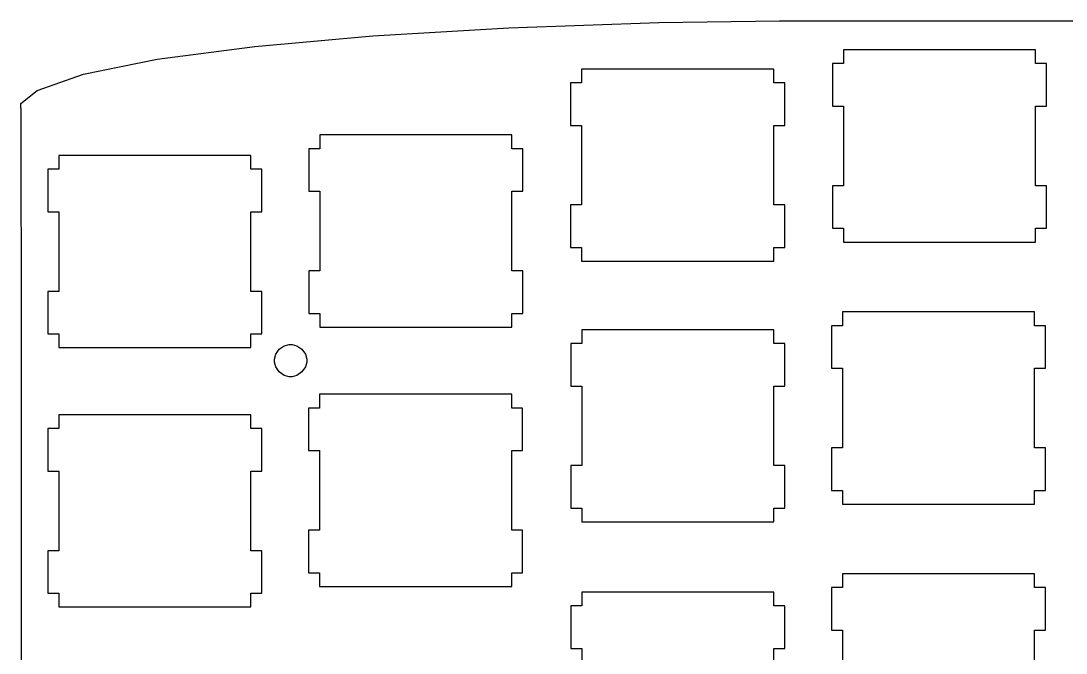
# Model space of a CAD drawing. Extents: x 0.43 to 6.04, y 4.86 to 9.05.
# Drawn here: x 0.427 to 3.425, y 7.235 to 9.049 of the extents above; entities that cross this region are included whole.
import ezdxf

# ---------------------------------------------------------------- set-up
doc = ezdxf.new("R2010")
doc.units = 0
for name, color, linetype in [('Line', 7, 'CONTINUOUS'), ('Shape1000', 7, 'CONTINUOUS'), ('Shape1001', 7, 'CONTINUOUS'), ('Shape1002', 7, 'CONTINUOUS'), ('Shape1003', 7, 'CONTINUOUS'), ('Shape1004', 7, 'CONTINUOUS'), ('Shape1005', 7, 'CONTINUOUS'), ('Shape1006', 7, 'CONTINUOUS'), ('Shape1007', 7, 'CONTINUOUS'), ('Shape1008', 7, 'CONTINUOUS'), ('Shape1009', 7, 'CONTINUOUS'), ('Shape1010', 7, 'CONTINUOUS'), ('Shape180', 7, 'CONTINUOUS'), ('Shape181', 7, 'CONTINUOUS'), ('Shape182', 7, 'CONTINUOUS'), ('Shape183', 7, 'CONTINUOUS'), ('Shape184', 7, 'CONTINUOUS'), ('Shape194', 7, 'CONTINUOUS'), ('Shape195', 7, 'CONTINUOUS'), ('Shape196', 7, 'CONTINUOUS'), ('Shape197', 7, 'CONTINUOUS'), ('Shape198', 7, 'CONTINUOUS'), ('Shape199', 7, 'CONTINUOUS'), ('Shape200', 7, 'CONTINUOUS'), ('Shape201', 7, 'CONTINUOUS'), ('Shape202', 7, 'CONTINUOUS'), ('Shape203', 7, 'CONTINUOUS'), ('Shape204', 7, 'CONTINUOUS'), ('Shape205', 7, 'CONTINUOUS'), ('Shape206', 7, 'CONTINUOUS'), ('Shape207', 7, 'CONTINUOUS'), ('Shape208', 7, 'CONTINUOUS'), ('Shape209', 7, 'CONTINUOUS'), ('Shape210', 7, 'CONTINUOUS'), ('Shape211', 7, 'CONTINUOUS'), ('Shape212', 7, 'CONTINUOUS'), ('Shape213', 7, 'CONTINUOUS'), ('Shape214', 7, 'CONTINUOUS'), ('Shape215', 7, 'CONTINUOUS'), ('Shape216', 7, 'CONTINUOUS'), ('Shape217', 7, 'CONTINUOUS'), ('Shape218', 7, 'CONTINUOUS'), ('Shape219', 7, 'CONTINUOUS'), ('Shape220', 7, 'CONTINUOUS'), ('Shape221', 7, 'CONTINUOUS'), ('Shape222', 7, 'CONTINUOUS'), ('Shape223', 7, 'CONTINUOUS'), ('Shape224', 7, 'CONTINUOUS'), ('Shape225', 7, 'CONTINUOUS'), ('Shape226', 7, 'CONTINUOUS'), ('Shape227', 7, 'CONTINUOUS'), ('Shape228', 7, 'CONTINUOUS'), ('Shape229', 7, 'CONTINUOUS'), ('Shape230', 7, 'CONTINUOUS'), ('Shape231', 7, 'CONTINUOUS'), ('Shape232', 7, 'CONTINUOUS'), ('Shape233', 7, 'CONTINUOUS'), ('Shape234', 7, 'CONTINUOUS'), ('Shape235', 7, 'CONTINUOUS'), ('Shape236', 7, 'CONTINUOUS'), ('Shape237', 7, 'CONTINUOUS'), ('Shape238', 7, 'CONTINUOUS'), ('Shape239', 7, 'CONTINUOUS'), ('Shape260', 7, 'CONTINUOUS'), ('Shape261', 7, 'CONTINUOUS'), ('Shape262', 7, 'CONTINUOUS'), ('Shape263', 7, 'CONTINUOUS'), ('Shape264', 7, 'CONTINUOUS'), ('Shape274', 7, 'CONTINUOUS'), ('Shape275', 7, 'CONTINUOUS'), ('Shape276', 7, 'CONTINUOUS'), ('Shape277', 7, 'CONTINUOUS'), ('Shape278', 7, 'CONTINUOUS'), ('Shape279', 7, 'CONTINUOUS'), ('Shape280', 7, 'CONTINUOUS'), ('Shape281', 7, 'CONTINUOUS'), ('Shape282', 7, 'CONTINUOUS'), ('Shape283', 7, 'CONTINUOUS'), ('Shape284', 7, 'CONTINUOUS'), ('Shape285', 7, 'CONTINUOUS'), ('Shape286', 7, 'CONTINUOUS'), ('Shape287', 7, 'CONTINUOUS'), ('Shape288', 7, 'CONTINUOUS'), ('Shape289', 7, 'CONTINUOUS'), ('Shape290', 7, 'CONTINUOUS'), ('Shape291', 7, 'CONTINUOUS'), ('Shape292', 7, 'CONTINUOUS'), ('Shape293', 7, 'CONTINUOUS'), ('Shape294', 7, 'CONTINUOUS'), ('Shape295', 7, 'CONTINUOUS'), ('Shape296', 7, 'CONTINUOUS'), ('Shape297', 7, 'CONTINUOUS'), ('Shape298', 7, 'CONTINUOUS'), ('Shape299', 7, 'CONTINUOUS'), ('Shape300', 7, 'CONTINUOUS'), ('Shape301', 7, 'CONTINUOUS'), ('Shape302', 7, 'CONTINUOUS'), ('Shape303', 7, 'CONTINUOUS'), ('Shape304', 7, 'CONTINUOUS'), ('Shape305', 7, 'CONTINUOUS'), ('Shape306', 7, 'CONTINUOUS'), ('Shape307', 7, 'CONTINUOUS'), ('Shape308', 7, 'CONTINUOUS'), ('Shape309', 7, 'CONTINUOUS'), ('Shape310', 7, 'CONTINUOUS'), ('Shape311', 7, 'CONTINUOUS'), ('Shape312', 7, 'CONTINUOUS'), ('Shape313', 7, 'CONTINUOUS'), ('Shape314', 7, 'CONTINUOUS'), ('Shape315', 7, 'CONTINUOUS'), ('Shape316', 7, 'CONTINUOUS'), ('Shape317', 7, 'CONTINUOUS'), ('Shape318', 7, 'CONTINUOUS'), ('Shape319', 7, 'CONTINUOUS'), ('Shape360', 7, 'CONTINUOUS'), ('Shape361', 7, 'CONTINUOUS'), ('Shape362', 7, 'CONTINUOUS'), ('Shape363', 7, 'CONTINUOUS'), ('Shape364', 7, 'CONTINUOUS'), ('Shape365', 7, 'CONTINUOUS'), ('Shape366', 7, 'CONTINUOUS'), ('Shape367', 7, 'CONTINUOUS'), ('Shape368', 7, 'CONTINUOUS'), ('Shape369', 7, 'CONTINUOUS'), ('Shape370', 7, 'CONTINUOUS'), ('Shape371', 7, 'CONTINUOUS'), ('Shape372', 7, 'CONTINUOUS'), ('Shape373', 7, 'CONTINUOUS'), ('Shape374', 7, 'CONTINUOUS'), ('Shape375', 7, 'CONTINUOUS'), ('Shape376', 7, 'CONTINUOUS'), ('Shape377', 7, 'CONTINUOUS'), ('Shape378', 7, 'CONTINUOUS'), ('Shape379', 7, 'CONTINUOUS'), ('Shape380', 7, 'CONTINUOUS'), ('Shape381', 7, 'CONTINUOUS'), ('Shape382', 7, 'CONTINUOUS'), ('Shape383', 7, 'CONTINUOUS'), ('Shape384', 7, 'CONTINUOUS'), ('Shape385', 7, 'CONTINUOUS'), ('Shape386', 7, 'CONTINUOUS'), ('Shape387', 7, 'CONTINUOUS'), ('Shape388', 7, 'CONTINUOUS'), ('Shape389', 7, 'CONTINUOUS'), ('Shape390', 7, 'CONTINUOUS'), ('Shape391', 7, 'CONTINUOUS'), ('Shape392', 7, 'CONTINUOUS'), ('Shape393', 7, 'CONTINUOUS'), ('Shape394', 7, 'CONTINUOUS'), ('Shape395', 7, 'CONTINUOUS'), ('Shape396', 7, 'CONTINUOUS'), ('Shape397', 7, 'CONTINUOUS'), ('Shape398', 7, 'CONTINUOUS'), ('Shape399', 7, 'CONTINUOUS'), ('Shape440', 7, 'CONTINUOUS'), ('Shape441', 7, 'CONTINUOUS'), ('Shape442', 7, 'CONTINUOUS'), ('Shape443', 7, 'CONTINUOUS'), ('Shape444', 7, 'CONTINUOUS'), ('Shape445', 7, 'CONTINUOUS'), ('Shape446', 7, 'CONTINUOUS'), ('Shape447', 7, 'CONTINUOUS'), ('Shape448', 7, 'CONTINUOUS'), ('Shape449', 7, 'CONTINUOUS'), ('Shape450', 7, 'CONTINUOUS'), ('Shape451', 7, 'CONTINUOUS'), ('Shape452', 7, 'CONTINUOUS'), ('Shape453', 7, 'CONTINUOUS'), ('Shape454', 7, 'CONTINUOUS'), ('Shape455', 7, 'CONTINUOUS'), ('Shape456', 7, 'CONTINUOUS'), ('Shape457', 7, 'CONTINUOUS'), ('Shape458', 7, 'CONTINUOUS'), ('Shape459', 7, 'CONTINUOUS'), ('Shape460', 7, 'CONTINUOUS'), ('Shape461', 7, 'CONTINUOUS'), ('Shape462', 7, 'CONTINUOUS'), ('Shape463', 7, 'CONTINUOUS'), ('Shape464', 7, 'CONTINUOUS'), ('Shape465', 7, 'CONTINUOUS'), ('Shape466', 7, 'CONTINUOUS'), ('Shape467', 7, 'CONTINUOUS'), ('Shape468', 7, 'CONTINUOUS'), ('Shape469', 7, 'CONTINUOUS'), ('Shape470', 7, 'CONTINUOUS'), ('Shape471', 7, 'CONTINUOUS'), ('Shape472', 7, 'CONTINUOUS'), ('Shape473', 7, 'CONTINUOUS'), ('Shape474', 7, 'CONTINUOUS'), ('Shape475', 7, 'CONTINUOUS'), ('Shape476', 7, 'CONTINUOUS'), ('Shape477', 7, 'CONTINUOUS'), ('Shape478', 7, 'CONTINUOUS'), ('Shape479', 7, 'CONTINUOUS'), ('Shape652', 7, 'CONTINUOUS'), ('Shape653', 7, 'CONTINUOUS'), ('Shape654', 7, 'CONTINUOUS'), ('Shape655', 7, 'CONTINUOUS'), ('Shape656', 7, 'CONTINUOUS'), ('Shape657', 7, 'CONTINUOUS'), ('Shape658', 7, 'CONTINUOUS'), ('Shape659', 7, 'CONTINUOUS'), ('Shape660', 7, 'CONTINUOUS'), ('Shape661', 7, 'CONTINUOUS'), ('Shape662', 7, 'CONTINUOUS'), ('Shape663', 7, 'CONTINUOUS'), ('Shape664', 7, 'CONTINUOUS'), ('Shape665', 7, 'CONTINUOUS'), ('Shape666', 7, 'CONTINUOUS'), ('Shape667', 7, 'CONTINUOUS'), ('Shape668', 7, 'CONTINUOUS'), ('Shape669', 7, 'CONTINUOUS'), ('Shape670', 7, 'CONTINUOUS'), ('Shape671', 7, 'CONTINUOUS'), ('Shape672', 7, 'CONTINUOUS'), ('Shape673', 7, 'CONTINUOUS'), ('Shape674', 7, 'CONTINUOUS'), ('Shape675', 7, 'CONTINUOUS'), ('Shape743', 7, 'CONTINUOUS')]:
    doc.layers.add(name, color=color, linetype=linetype)

msp = doc.modelspace()

# ---------------------------------------------------------------- linework, layer by layer
at = {"layer": 'Line'}
msp.add_line((0.426812, 8.79937), (0.427843, 8.118), dxfattribs=at)
at = {"layer": 'Shape1000'}
msp.add_line((0.426812, 8.79937), (0.426812, 8.81201), dxfattribs=at)
at = {"layer": 'Shape1001'}
msp.add_line((0.426812, 8.81201), (0.473307, 8.84983), dxfattribs=at)
at = {"layer": 'Shape1002'}
msp.add_line((0.473307, 8.84983), (0.606717, 8.89675), dxfattribs=at)
at = {"layer": 'Shape1003'}
msp.add_line((0.606717, 8.89675), (0.817925, 8.93924), dxfattribs=at)
at = {"layer": 'Shape1004'}
msp.add_line((0.817925, 8.93924), (1.09766, 8.97624), dxfattribs=at)
at = {"layer": 'Shape1005'}
msp.add_line((1.09766, 8.97624), (1.43674, 9.00672), dxfattribs=at)
at = {"layer": 'Shape1006'}
msp.add_line((1.43674, 9.00672), (1.82601, 9.02979), dxfattribs=at)
at = {"layer": 'Shape1007'}
msp.add_line((1.82601, 9.02979), (2.25635, 9.04432), dxfattribs=at)
at = {"layer": 'Shape1008'}
msp.add_line((2.25635, 9.04432), (2.60297, 9.04937), dxfattribs=at)
at = {"layer": 'Shape1009'}
msp.add_line((2.60297, 9.04937), (2.71853, 9.04937), dxfattribs=at)
at = {"layer": 'Shape1010'}
msp.add_line((0.427843, 8.118), (0.427843, 6.4669), dxfattribs=at)
at = {"layer": 'Shape180'}
msp.add_line((2.78347, 7.46268), (2.78347, 7.42329), dxfattribs=at)
at = {"layer": 'Shape181'}
msp.add_line((2.78347, 7.42329), (2.75196, 7.42329), dxfattribs=at)
at = {"layer": 'Shape182'}
msp.add_line((2.75196, 7.42329), (2.75196, 7.30126), dxfattribs=at)
at = {"layer": 'Shape183'}
msp.add_line((2.75196, 7.30126), (2.78347, 7.30126), dxfattribs=at)
at = {"layer": 'Shape184'}
msp.add_line((2.78347, 7.30126), (2.78347, 7.07292), dxfattribs=at)
at = {"layer": 'Shape194'}
msp.add_line((3.33464, 7.07292), (3.33464, 7.30126), dxfattribs=at)
at = {"layer": 'Shape195'}
msp.add_line((3.33464, 7.30126), (3.3661, 7.30126), dxfattribs=at)
at = {"layer": 'Shape196'}
msp.add_line((3.3661, 7.30126), (3.3661, 7.42329), dxfattribs=at)
at = {"layer": 'Shape197'}
msp.add_line((3.3661, 7.42329), (3.33464, 7.42329), dxfattribs=at)
at = {"layer": 'Shape198'}
msp.add_line((3.33464, 7.42329), (3.33464, 7.46268), dxfattribs=at)
at = {"layer": 'Shape199'}
msp.add_line((3.33464, 7.46268), (2.78347, 7.46268), dxfattribs=at)
at = {"layer": 'Shape200'}
msp.add_line((2.78347, 8.21414), (2.78347, 8.17475), dxfattribs=at)
at = {"layer": 'Shape201'}
msp.add_line((2.78347, 8.17475), (2.75196, 8.17475), dxfattribs=at)
at = {"layer": 'Shape202'}
msp.add_line((2.75196, 8.17475), (2.75196, 8.05274), dxfattribs=at)
at = {"layer": 'Shape203'}
msp.add_line((2.75196, 8.05274), (2.78347, 8.05274), dxfattribs=at)
at = {"layer": 'Shape204'}
msp.add_line((2.78347, 8.05274), (2.78347, 7.82443), dxfattribs=at)
at = {"layer": 'Shape205'}
msp.add_line((2.78347, 7.82443), (2.75196, 7.82443), dxfattribs=at)
at = {"layer": 'Shape206'}
msp.add_line((2.75196, 7.82443), (2.75196, 7.70236), dxfattribs=at)
at = {"layer": 'Shape207'}
msp.add_line((2.75196, 7.70236), (2.78347, 7.70236), dxfattribs=at)
at = {"layer": 'Shape208'}
msp.add_line((2.78347, 7.70236), (2.78347, 7.66297), dxfattribs=at)
at = {"layer": 'Shape209'}
msp.add_line((2.78347, 7.66297), (3.33464, 7.66297), dxfattribs=at)
at = {"layer": 'Shape210'}
msp.add_line((3.33464, 7.66297), (3.33464, 7.70236), dxfattribs=at)
at = {"layer": 'Shape211'}
msp.add_line((3.33464, 7.70236), (3.3661, 7.70236), dxfattribs=at)
at = {"layer": 'Shape212'}
msp.add_line((3.3661, 7.70236), (3.3661, 7.82443), dxfattribs=at)
at = {"layer": 'Shape213'}
msp.add_line((3.3661, 7.82443), (3.33464, 7.82443), dxfattribs=at)
at = {"layer": 'Shape214'}
msp.add_line((3.33464, 7.82443), (3.33464, 8.05274), dxfattribs=at)
at = {"layer": 'Shape215'}
msp.add_line((3.33464, 8.05274), (3.3661, 8.05274), dxfattribs=at)
at = {"layer": 'Shape216'}
msp.add_line((3.3661, 8.05274), (3.3661, 8.17475), dxfattribs=at)
at = {"layer": 'Shape217'}
msp.add_line((3.3661, 8.17475), (3.33464, 8.17475), dxfattribs=at)
at = {"layer": 'Shape218'}
msp.add_line((3.33464, 8.17475), (3.33464, 8.21414), dxfattribs=at)
at = {"layer": 'Shape219'}
msp.add_line((3.33464, 8.21414), (2.78347, 8.21414), dxfattribs=at)
at = {"layer": 'Shape220'}
msp.add_line((2.78629, 8.9661), (2.78629, 8.92671), dxfattribs=at)
at = {"layer": 'Shape221'}
msp.add_line((2.78629, 8.92671), (2.75478, 8.92671), dxfattribs=at)
at = {"layer": 'Shape222'}
msp.add_line((2.75478, 8.92671), (2.75478, 8.80469), dxfattribs=at)
at = {"layer": 'Shape223'}
msp.add_line((2.75478, 8.80469), (2.78629, 8.80469), dxfattribs=at)
at = {"layer": 'Shape224'}
msp.add_line((2.78629, 8.80469), (2.78629, 8.57633), dxfattribs=at)
at = {"layer": 'Shape225'}
msp.add_line((2.78629, 8.57633), (2.75478, 8.57633), dxfattribs=at)
at = {"layer": 'Shape226'}
msp.add_line((2.75478, 8.57633), (2.75478, 8.45426), dxfattribs=at)
at = {"layer": 'Shape227'}
msp.add_line((2.75478, 8.45426), (2.78629, 8.45426), dxfattribs=at)
at = {"layer": 'Shape228'}
msp.add_line((2.78629, 8.45426), (2.78629, 8.41487), dxfattribs=at)
at = {"layer": 'Shape229'}
msp.add_line((2.78629, 8.41487), (3.33746, 8.41487), dxfattribs=at)
at = {"layer": 'Shape230'}
msp.add_line((3.33746, 8.41487), (3.33746, 8.45426), dxfattribs=at)
at = {"layer": 'Shape231'}
msp.add_line((3.33746, 8.45426), (3.36893, 8.45426), dxfattribs=at)
at = {"layer": 'Shape232'}
msp.add_line((3.36893, 8.45426), (3.36893, 8.57633), dxfattribs=at)
at = {"layer": 'Shape233'}
msp.add_line((3.36893, 8.57633), (3.33746, 8.57633), dxfattribs=at)
at = {"layer": 'Shape234'}
msp.add_line((3.33746, 8.57633), (3.33746, 8.80469), dxfattribs=at)
at = {"layer": 'Shape235'}
msp.add_line((3.33746, 8.80469), (3.36893, 8.80469), dxfattribs=at)
at = {"layer": 'Shape236'}
msp.add_line((3.36893, 8.80469), (3.36893, 8.92671), dxfattribs=at)
at = {"layer": 'Shape237'}
msp.add_line((3.36893, 8.92671), (3.33746, 8.92671), dxfattribs=at)
at = {"layer": 'Shape238'}
msp.add_line((3.33746, 8.92671), (3.33746, 8.9661), dxfattribs=at)
at = {"layer": 'Shape239'}
msp.add_line((3.33746, 8.9661), (2.78629, 8.9661), dxfattribs=at)
at = {"layer": 'Shape260'}
msp.add_line((2.03543, 7.4101), (2.03543, 7.37071), dxfattribs=at)
at = {"layer": 'Shape261'}
msp.add_line((2.03543, 7.37071), (2.0039, 7.37071), dxfattribs=at)
at = {"layer": 'Shape262'}
msp.add_line((2.0039, 7.37071), (2.0039, 7.24869), dxfattribs=at)
at = {"layer": 'Shape263'}
msp.add_line((2.0039, 7.24869), (2.03543, 7.24869), dxfattribs=at)
at = {"layer": 'Shape264'}
msp.add_line((2.03543, 7.24869), (2.03543, 7.02035), dxfattribs=at)
at = {"layer": 'Shape274'}
msp.add_line((2.58658, 7.02035), (2.58658, 7.24869), dxfattribs=at)
at = {"layer": 'Shape275'}
msp.add_line((2.58658, 7.24869), (2.61806, 7.24869), dxfattribs=at)
at = {"layer": 'Shape276'}
msp.add_line((2.61806, 7.24869), (2.61806, 7.37071), dxfattribs=at)
at = {"layer": 'Shape277'}
msp.add_line((2.61806, 7.37071), (2.58658, 7.37071), dxfattribs=at)
at = {"layer": 'Shape278'}
msp.add_line((2.58658, 7.37071), (2.58658, 7.4101), dxfattribs=at)
at = {"layer": 'Shape279'}
msp.add_line((2.58658, 7.4101), (2.03543, 7.4101), dxfattribs=at)
at = {"layer": 'Shape280'}
msp.add_line((2.03554, 8.16303), (2.03554, 8.12364), dxfattribs=at)
at = {"layer": 'Shape281'}
msp.add_line((2.03554, 8.12364), (2.00396, 8.12364), dxfattribs=at)
at = {"layer": 'Shape282'}
msp.add_line((2.00396, 8.12364), (2.00396, 8.00163), dxfattribs=at)
at = {"layer": 'Shape283'}
msp.add_line((2.00396, 8.00163), (2.03554, 8.00163), dxfattribs=at)
at = {"layer": 'Shape284'}
msp.add_line((2.03554, 8.00163), (2.03554, 7.77328), dxfattribs=at)
at = {"layer": 'Shape285'}
msp.add_line((2.03554, 7.77328), (2.00396, 7.77328), dxfattribs=at)
at = {"layer": 'Shape286'}
msp.add_line((2.00396, 7.77328), (2.00396, 7.65121), dxfattribs=at)
at = {"layer": 'Shape287'}
msp.add_line((2.00396, 7.65121), (2.03554, 7.65121), dxfattribs=at)
at = {"layer": 'Shape288'}
msp.add_line((2.03554, 7.65121), (2.03554, 7.61182), dxfattribs=at)
at = {"layer": 'Shape289'}
msp.add_line((2.03554, 7.61182), (2.58664, 7.61182), dxfattribs=at)
at = {"layer": 'Shape290'}
msp.add_line((2.58664, 7.61182), (2.58664, 7.65121), dxfattribs=at)
at = {"layer": 'Shape291'}
msp.add_line((2.58664, 7.65121), (2.61817, 7.65121), dxfattribs=at)
at = {"layer": 'Shape292'}
msp.add_line((2.61817, 7.65121), (2.61817, 7.77328), dxfattribs=at)
at = {"layer": 'Shape293'}
msp.add_line((2.61817, 7.77328), (2.58664, 7.77328), dxfattribs=at)
at = {"layer": 'Shape294'}
msp.add_line((2.58664, 7.77328), (2.58664, 8.00163), dxfattribs=at)
at = {"layer": 'Shape295'}
msp.add_line((2.58664, 8.00163), (2.61817, 8.00163), dxfattribs=at)
at = {"layer": 'Shape296'}
msp.add_line((2.61817, 8.00163), (2.61817, 8.12364), dxfattribs=at)
at = {"layer": 'Shape297'}
msp.add_line((2.61817, 8.12364), (2.58664, 8.12364), dxfattribs=at)
at = {"layer": 'Shape298'}
msp.add_line((2.58664, 8.12364), (2.58664, 8.16303), dxfattribs=at)
at = {"layer": 'Shape299'}
msp.add_line((2.58664, 8.16303), (2.03554, 8.16303), dxfattribs=at)
at = {"layer": 'Shape300'}
msp.add_line((2.03526, 8.91108), (2.03526, 8.87169), dxfattribs=at)
at = {"layer": 'Shape301'}
msp.add_line((2.03526, 8.87169), (2.00375, 8.87169), dxfattribs=at)
at = {"layer": 'Shape302'}
msp.add_line((2.00375, 8.87169), (2.00375, 8.74968), dxfattribs=at)
at = {"layer": 'Shape303'}
msp.add_line((2.00375, 8.74968), (2.03526, 8.74968), dxfattribs=at)
at = {"layer": 'Shape304'}
msp.add_line((2.03526, 8.74968), (2.03526, 8.52132), dxfattribs=at)
at = {"layer": 'Shape305'}
msp.add_line((2.03526, 8.52132), (2.00375, 8.52132), dxfattribs=at)
at = {"layer": 'Shape306'}
msp.add_line((2.00375, 8.52132), (2.00375, 8.39925), dxfattribs=at)
at = {"layer": 'Shape307'}
msp.add_line((2.00375, 8.39925), (2.03526, 8.39925), dxfattribs=at)
at = {"layer": 'Shape308'}
msp.add_line((2.03526, 8.39925), (2.03526, 8.35986), dxfattribs=at)
at = {"layer": 'Shape309'}
msp.add_line((2.03526, 8.35986), (2.58643, 8.35986), dxfattribs=at)
at = {"layer": 'Shape310'}
msp.add_line((2.58643, 8.35986), (2.58643, 8.39925), dxfattribs=at)
at = {"layer": 'Shape311'}
msp.add_line((2.58643, 8.39925), (2.61789, 8.39925), dxfattribs=at)
at = {"layer": 'Shape312'}
msp.add_line((2.61789, 8.39925), (2.61789, 8.52132), dxfattribs=at)
at = {"layer": 'Shape313'}
msp.add_line((2.61789, 8.52132), (2.58643, 8.52132), dxfattribs=at)
at = {"layer": 'Shape314'}
msp.add_line((2.58643, 8.52132), (2.58643, 8.74968), dxfattribs=at)
at = {"layer": 'Shape315'}
msp.add_line((2.58643, 8.74968), (2.61789, 8.74968), dxfattribs=at)
at = {"layer": 'Shape316'}
msp.add_line((2.61789, 8.74968), (2.61789, 8.87169), dxfattribs=at)
at = {"layer": 'Shape317'}
msp.add_line((2.61789, 8.87169), (2.58643, 8.87169), dxfattribs=at)
at = {"layer": 'Shape318'}
msp.add_line((2.58643, 8.87169), (2.58643, 8.91108), dxfattribs=at)
at = {"layer": 'Shape319'}
msp.add_line((2.58643, 8.91108), (2.03526, 8.91108), dxfattribs=at)
at = {"layer": 'Shape360'}
msp.add_line((1.28348, 7.97797), (1.28348, 7.93858), dxfattribs=at)
at = {"layer": 'Shape361'}
msp.add_line((1.28348, 7.93858), (1.25195, 7.93858), dxfattribs=at)
at = {"layer": 'Shape362'}
msp.add_line((1.25195, 7.93858), (1.25195, 7.81657), dxfattribs=at)
at = {"layer": 'Shape363'}
msp.add_line((1.25195, 7.81657), (1.28348, 7.81657), dxfattribs=at)
at = {"layer": 'Shape364'}
msp.add_line((1.28348, 7.81657), (1.28348, 7.58822), dxfattribs=at)
at = {"layer": 'Shape365'}
msp.add_line((1.28348, 7.58822), (1.25195, 7.58822), dxfattribs=at)
at = {"layer": 'Shape366'}
msp.add_line((1.25195, 7.58822), (1.25195, 7.46615), dxfattribs=at)
at = {"layer": 'Shape367'}
msp.add_line((1.25195, 7.46615), (1.28348, 7.46615), dxfattribs=at)
at = {"layer": 'Shape368'}
msp.add_line((1.28348, 7.46615), (1.28348, 7.42676), dxfattribs=at)
at = {"layer": 'Shape369'}
msp.add_line((1.28348, 7.42676), (1.83464, 7.42676), dxfattribs=at)
at = {"layer": 'Shape370'}
msp.add_line((1.83464, 7.42676), (1.83464, 7.46615), dxfattribs=at)
at = {"layer": 'Shape371'}
msp.add_line((1.83464, 7.46615), (1.8661, 7.46615), dxfattribs=at)
at = {"layer": 'Shape372'}
msp.add_line((1.8661, 7.46615), (1.8661, 7.58822), dxfattribs=at)
at = {"layer": 'Shape373'}
msp.add_line((1.8661, 7.58822), (1.83464, 7.58822), dxfattribs=at)
at = {"layer": 'Shape374'}
msp.add_line((1.83464, 7.58822), (1.83464, 7.81657), dxfattribs=at)
at = {"layer": 'Shape375'}
msp.add_line((1.83464, 7.81657), (1.8661, 7.81657), dxfattribs=at)
at = {"layer": 'Shape376'}
msp.add_line((1.8661, 7.81657), (1.8661, 7.93858), dxfattribs=at)
at = {"layer": 'Shape377'}
msp.add_line((1.8661, 7.93858), (1.83464, 7.93858), dxfattribs=at)
at = {"layer": 'Shape378'}
msp.add_line((1.83464, 7.93858), (1.83464, 7.97797), dxfattribs=at)
at = {"layer": 'Shape379'}
msp.add_line((1.83464, 7.97797), (1.28348, 7.97797), dxfattribs=at)
at = {"layer": 'Shape380'}
msp.add_line((1.28407, 8.72206), (1.28407, 8.68267), dxfattribs=at)
at = {"layer": 'Shape381'}
msp.add_line((1.28407, 8.68267), (1.25255, 8.68267), dxfattribs=at)
at = {"layer": 'Shape382'}
msp.add_line((1.25255, 8.68267), (1.25255, 8.56065), dxfattribs=at)
at = {"layer": 'Shape383'}
msp.add_line((1.25255, 8.56065), (1.28407, 8.56065), dxfattribs=at)
at = {"layer": 'Shape384'}
msp.add_line((1.28407, 8.56065), (1.28407, 8.33231), dxfattribs=at)
at = {"layer": 'Shape385'}
msp.add_line((1.28407, 8.33231), (1.25255, 8.33231), dxfattribs=at)
at = {"layer": 'Shape386'}
msp.add_line((1.25255, 8.33231), (1.25255, 8.21024), dxfattribs=at)
at = {"layer": 'Shape387'}
msp.add_line((1.25255, 8.21024), (1.28407, 8.21024), dxfattribs=at)
at = {"layer": 'Shape388'}
msp.add_line((1.28407, 8.21024), (1.28407, 8.17085), dxfattribs=at)
at = {"layer": 'Shape389'}
msp.add_line((1.28407, 8.17085), (1.83524, 8.17085), dxfattribs=at)
at = {"layer": 'Shape390'}
msp.add_line((1.83524, 8.17085), (1.83524, 8.21024), dxfattribs=at)
at = {"layer": 'Shape391'}
msp.add_line((1.83524, 8.21024), (1.86669, 8.21024), dxfattribs=at)
at = {"layer": 'Shape392'}
msp.add_line((1.86669, 8.21024), (1.86669, 8.33231), dxfattribs=at)
at = {"layer": 'Shape393'}
msp.add_line((1.86669, 8.33231), (1.83524, 8.33231), dxfattribs=at)
at = {"layer": 'Shape394'}
msp.add_line((1.83524, 8.33231), (1.83524, 8.56065), dxfattribs=at)
at = {"layer": 'Shape395'}
msp.add_line((1.83524, 8.56065), (1.86669, 8.56065), dxfattribs=at)
at = {"layer": 'Shape396'}
msp.add_line((1.86669, 8.56065), (1.86669, 8.68267), dxfattribs=at)
at = {"layer": 'Shape397'}
msp.add_line((1.86669, 8.68267), (1.83524, 8.68267), dxfattribs=at)
at = {"layer": 'Shape398'}
msp.add_line((1.83524, 8.68267), (1.83524, 8.72206), dxfattribs=at)
at = {"layer": 'Shape399'}
msp.add_line((1.83524, 8.72206), (1.28407, 8.72206), dxfattribs=at)
at = {"layer": 'Shape440'}
msp.add_line((0.535536, 7.91889), (0.535536, 7.8795), dxfattribs=at)
at = {"layer": 'Shape441'}
msp.add_line((0.535536, 7.8795), (0.504015, 7.8795), dxfattribs=at)
at = {"layer": 'Shape442'}
msp.add_line((0.504015, 7.8795), (0.504015, 7.75749), dxfattribs=at)
at = {"layer": 'Shape443'}
msp.add_line((0.504015, 7.75749), (0.535536, 7.75749), dxfattribs=at)
at = {"layer": 'Shape444'}
msp.add_line((0.535536, 7.75749), (0.535536, 7.52919), dxfattribs=at)
at = {"layer": 'Shape445'}
msp.add_line((0.535536, 7.52919), (0.504015, 7.52919), dxfattribs=at)
at = {"layer": 'Shape446'}
msp.add_line((0.504015, 7.52919), (0.504015, 7.40712), dxfattribs=at)
at = {"layer": 'Shape447'}
msp.add_line((0.504015, 7.40712), (0.535536, 7.40712), dxfattribs=at)
at = {"layer": 'Shape448'}
msp.add_line((0.535536, 7.40712), (0.535536, 7.36774), dxfattribs=at)
at = {"layer": 'Shape449'}
msp.add_line((0.535536, 7.36774), (1.0867, 7.36774), dxfattribs=at)
at = {"layer": 'Shape450'}
msp.add_line((1.0867, 7.36774), (1.0867, 7.40712), dxfattribs=at)
at = {"layer": 'Shape451'}
msp.add_line((1.0867, 7.40712), (1.11816, 7.40712), dxfattribs=at)
at = {"layer": 'Shape452'}
msp.add_line((1.11816, 7.40712), (1.11816, 7.52919), dxfattribs=at)
at = {"layer": 'Shape453'}
msp.add_line((1.11816, 7.52919), (1.0867, 7.52919), dxfattribs=at)
at = {"layer": 'Shape454'}
msp.add_line((1.0867, 7.52919), (1.0867, 7.75749), dxfattribs=at)
at = {"layer": 'Shape455'}
msp.add_line((1.0867, 7.75749), (1.11816, 7.75749), dxfattribs=at)
at = {"layer": 'Shape456'}
msp.add_line((1.11816, 7.75749), (1.11816, 7.8795), dxfattribs=at)
at = {"layer": 'Shape457'}
msp.add_line((1.11816, 7.8795), (1.0867, 7.8795), dxfattribs=at)
at = {"layer": 'Shape458'}
msp.add_line((1.0867, 7.8795), (1.0867, 7.91889), dxfattribs=at)
at = {"layer": 'Shape459'}
msp.add_line((1.0867, 7.91889), (0.535536, 7.91889), dxfattribs=at)
at = {"layer": 'Shape460'}
msp.add_line((0.535536, 8.66303), (0.535536, 8.62364), dxfattribs=at)
at = {"layer": 'Shape461'}
msp.add_line((0.535536, 8.62364), (0.504015, 8.62364), dxfattribs=at)
at = {"layer": 'Shape462'}
msp.add_line((0.504015, 8.62364), (0.504015, 8.50163), dxfattribs=at)
at = {"layer": 'Shape463'}
msp.add_line((0.504015, 8.50163), (0.535536, 8.50163), dxfattribs=at)
at = {"layer": 'Shape464'}
msp.add_line((0.535536, 8.50163), (0.535536, 8.27328), dxfattribs=at)
at = {"layer": 'Shape465'}
msp.add_line((0.535536, 8.27328), (0.504015, 8.27328), dxfattribs=at)
at = {"layer": 'Shape466'}
msp.add_line((0.504015, 8.27328), (0.504015, 8.15121), dxfattribs=at)
at = {"layer": 'Shape467'}
msp.add_line((0.504015, 8.15121), (0.535536, 8.15121), dxfattribs=at)
at = {"layer": 'Shape468'}
msp.add_line((0.535536, 8.15121), (0.535536, 8.11182), dxfattribs=at)
at = {"layer": 'Shape469'}
msp.add_line((0.535536, 8.11182), (1.0867, 8.11182), dxfattribs=at)
at = {"layer": 'Shape470'}
msp.add_line((1.0867, 8.11182), (1.0867, 8.15121), dxfattribs=at)
at = {"layer": 'Shape471'}
msp.add_line((1.0867, 8.15121), (1.11816, 8.15121), dxfattribs=at)
at = {"layer": 'Shape472'}
msp.add_line((1.11816, 8.15121), (1.11816, 8.27328), dxfattribs=at)
at = {"layer": 'Shape473'}
msp.add_line((1.11816, 8.27328), (1.0867, 8.27328), dxfattribs=at)
at = {"layer": 'Shape474'}
msp.add_line((1.0867, 8.27328), (1.0867, 8.50163), dxfattribs=at)
at = {"layer": 'Shape475'}
msp.add_line((1.0867, 8.50163), (1.11816, 8.50163), dxfattribs=at)
at = {"layer": 'Shape476'}
msp.add_line((1.11816, 8.50163), (1.11816, 8.62364), dxfattribs=at)
at = {"layer": 'Shape477'}
msp.add_line((1.11816, 8.62364), (1.0867, 8.62364), dxfattribs=at)
at = {"layer": 'Shape478'}
msp.add_line((1.0867, 8.62364), (1.0867, 8.66303), dxfattribs=at)
at = {"layer": 'Shape479'}
msp.add_line((1.0867, 8.66303), (0.535536, 8.66303), dxfattribs=at)
at = {"layer": 'Shape652'}
msp.add_line((1.15424, 8.07471), (1.15424, 8.07921), dxfattribs=at)
at = {"layer": 'Shape653'}
msp.add_line((1.15424, 8.07921), (1.15788, 8.09272), dxfattribs=at)
at = {"layer": 'Shape654'}
msp.add_line((1.15788, 8.09272), (1.16775, 8.10742), dxfattribs=at)
at = {"layer": 'Shape655'}
msp.add_line((1.16775, 8.10742), (1.18245, 8.11735), dxfattribs=at)
at = {"layer": 'Shape656'}
msp.add_line((1.18245, 8.11735), (1.19596, 8.12093), dxfattribs=at)
at = {"layer": 'Shape657'}
msp.add_line((1.19596, 8.12093), (1.20047, 8.12093), dxfattribs=at)
at = {"layer": 'Shape658'}
msp.add_line((1.20047, 8.12093), (1.20492, 8.12093), dxfattribs=at)
at = {"layer": 'Shape659'}
msp.add_line((1.20492, 8.12093), (1.21843, 8.11735), dxfattribs=at)
at = {"layer": 'Shape660'}
msp.add_line((1.21843, 8.11735), (1.23313, 8.10742), dxfattribs=at)
at = {"layer": 'Shape661'}
msp.add_line((1.23313, 8.10742), (1.243, 8.09272), dxfattribs=at)
at = {"layer": 'Shape662'}
msp.add_line((1.243, 8.09272), (1.24669, 8.07921), dxfattribs=at)
at = {"layer": 'Shape663'}
msp.add_line((1.24669, 8.07921), (1.24669, 8.07471), dxfattribs=at)
at = {"layer": 'Shape664'}
msp.add_line((1.24669, 8.07471), (1.24669, 8.07026), dxfattribs=at)
at = {"layer": 'Shape665'}
msp.add_line((1.24669, 8.07026), (1.243, 8.05675), dxfattribs=at)
at = {"layer": 'Shape666'}
msp.add_line((1.243, 8.05675), (1.23313, 8.04204), dxfattribs=at)
at = {"layer": 'Shape667'}
msp.add_line((1.23313, 8.04204), (1.21843, 8.03217), dxfattribs=at)
at = {"layer": 'Shape668'}
msp.add_line((1.21843, 8.03217), (1.20492, 8.02849), dxfattribs=at)
at = {"layer": 'Shape669'}
msp.add_line((1.20492, 8.02849), (1.20047, 8.02849), dxfattribs=at)
at = {"layer": 'Shape670'}
msp.add_line((1.20047, 8.02849), (1.19596, 8.02849), dxfattribs=at)
at = {"layer": 'Shape671'}
msp.add_line((1.19596, 8.02849), (1.18245, 8.03217), dxfattribs=at)
at = {"layer": 'Shape672'}
msp.add_line((1.18245, 8.03217), (1.16775, 8.04204), dxfattribs=at)
at = {"layer": 'Shape673'}
msp.add_line((1.16775, 8.04204), (1.15788, 8.05675), dxfattribs=at)
at = {"layer": 'Shape674'}
msp.add_line((1.15788, 8.05675), (1.15424, 8.07026), dxfattribs=at)
at = {"layer": 'Shape675'}
msp.add_line((1.15424, 8.07026), (1.15424, 8.07471), dxfattribs=at)
at = {"layer": 'Shape743'}
msp.add_line((2.71853, 9.04937), (4.28901, 9.04937), dxfattribs=at)

doc.saveas('drawing.dxf')
